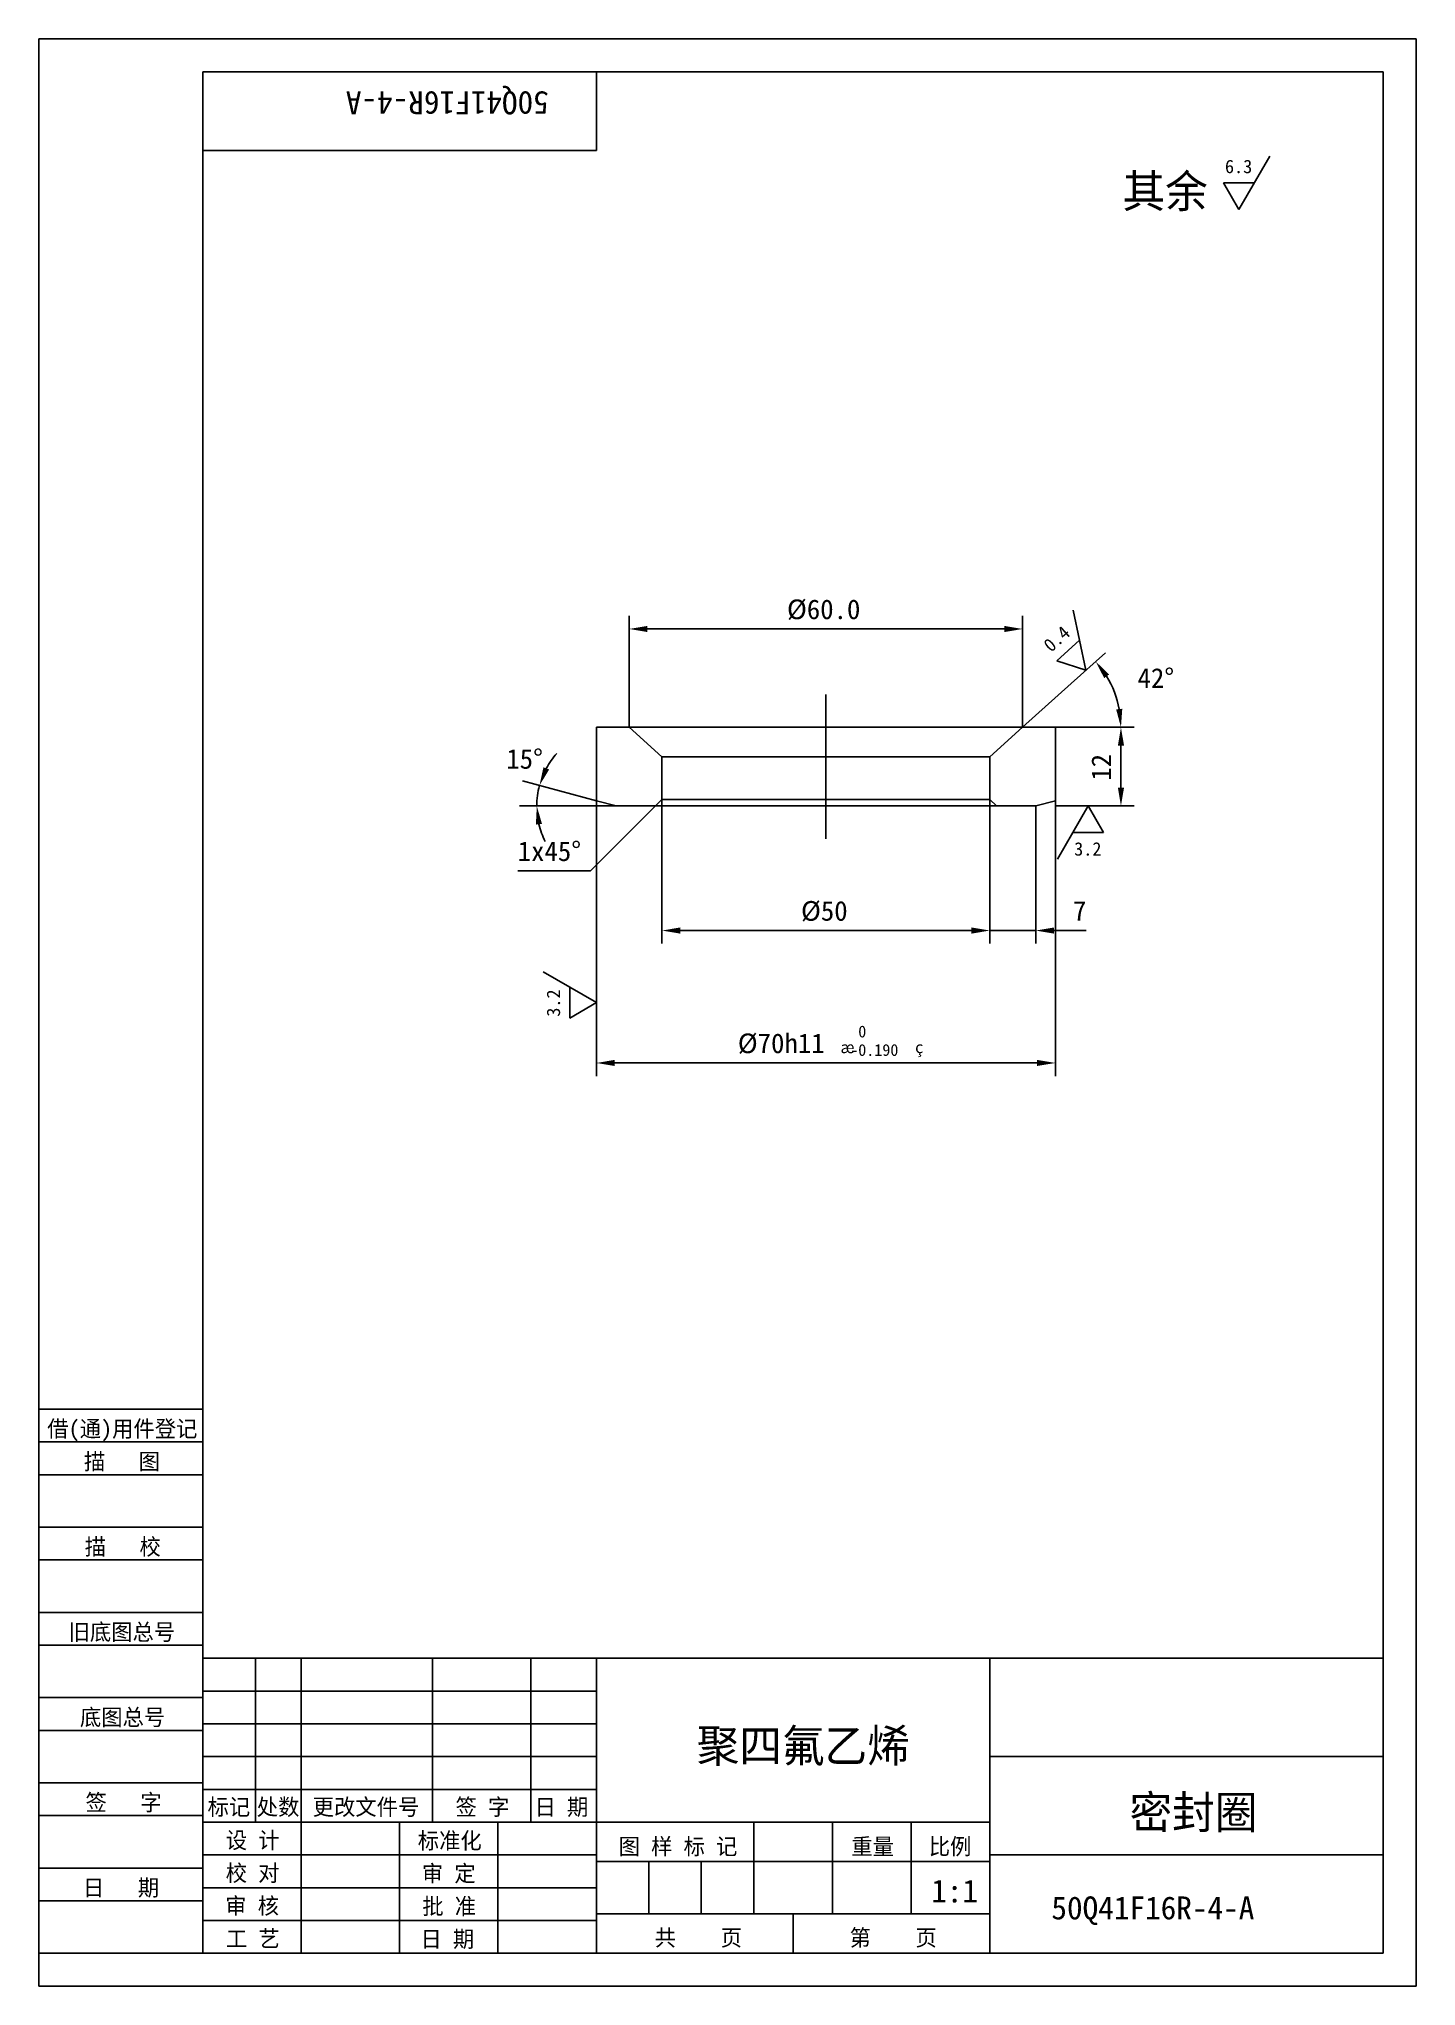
# Model space of a CAD drawing. Header units: metres. Extents: x 0 to 210, y 0 to 297.
import ezdxf

# ---------------------------------------------------------------- set-up
doc = ezdxf.new("R2010")
doc.units = ezdxf.units.M
for name, color, linetype in [('C', 6, 'Continuous'), ('D', 1, 'Continuous'), ('FL', 5, 'Continuous'), ('T', 7, 'Continuous'), ('TL', 4, 'Continuous')]:
    doc.layers.add(name, color=color, linetype=linetype)

# ---------------------------------------------------------------- blocks, each defined once
blk = doc.blocks.new('TUKUN4')
at = {"layer": 'FL'}
for p, q in [((0, 297), (0, 0)), ((210, 297), (0, 297)), ((210, 0), (210, 297)), ((0, 78), (25, 78)), ((0, 70), (25, 70)), ((0, 65), (25, 65)), ((0, 57), (25, 57)), ((0, 52), (25, 52)), ((33, 25), (33, 50)), ((40, 5), (40, 50)), ((60, 25), (60, 50)), ((75, 25), (75, 50)), ((25, 45), (85, 45)), ((0, 44), (25, 44)), ((0, 39), (25, 39)), ((25, 40), (85, 40)), ((25, 35), (85, 35)), ((0, 31), (25, 31)), ((25, 30), (85, 30)), ((0, 26), (25, 26)), ((70, 5), (70, 25)), ((0, 18), (25, 18)), ((25, 20), (85, 20)), ((25, 15), (85, 15)), ((0, 13), (25, 13)), ((25, 10), (85, 10)), ((0, 0), (210, 0))]:
    blk.add_line(p, q, dxfattribs=at)
at = {"layer": 'TL'}
for p, q in [((25, 5), (25, 292)), ((205, 292), (25, 292)), ((85, 292), (85, 280)), ((205, 5), (205, 292)), ((85, 280), (25, 280)), ((0, 88), (25, 88)), ((0, 83), (25, 83)), ((205, 50), (25, 50)), ((85, 5), (85, 50)), ((145, 5), (145, 50)), ((205, 35), (145, 35)), ((145, 25), (25, 25)), ((55, 5), (55, 25)), ((109, 11), (109, 25)), ((121, 11), (121, 25)), ((133, 11), (133, 25)), ((85, 19), (145, 19)), ((93, 11), (93, 19)), ((101, 11), (101, 19)), ((205, 20), (145, 20)), ((145, 11), (85, 11)), ((115, 5), (115, 11)), ((0, 5), (205, 5))]:
    blk.add_line(p, q, dxfattribs=at)
at = {"layer": 'T'}
for s, p in [('借(通)用件登记', (1.26, 83.76)), ('描   图', (6.86, 78.76)), ('描   校', (6.98, 65.76)), ('旧底图总号', (4.52, 52.76)), ('底图总号', (6.25, 39.76)), ('签   字', (7.1, 26.76)), ('标记', (25.71, 26.07)), ('处数', (33.22, 26.07)), ('更改文件号', (41.75, 26.07)), ('签 字', (63.53, 26.07)), ('日 期', (75.57, 26.07)), ('设 计', (28.5, 20.99)), ('标准化', (57.77, 20.93)), ('图 样 标 记', (88.4, 20.04)), ('重量', (123.88, 20.04)), ('比例', (135.7, 20.04)), ('校 对', (28.48, 15.99)), ('审 定', (58.39, 15.93)), ('日   期', (6.72, 13.76)), ('审 核', (28.41, 10.99)), ('批 准', (58.46, 10.93)), ('共    页', (93.91, 6.13)), ('第    页', (123.62, 6.13)), ('工 艺', (28.52, 5.99)), ('日 期', (58.18, 5.93))]:
    blk.add_text(s, height=2.5, dxfattribs=at).set_placement(p)

msp = doc.modelspace()

# ---------------------------------------------------------------- linework, layer by layer
at = {"layer": 'C'}
msp.add_line((120, 197), (120, 175), dxfattribs=at)
msp.add_line((120, 197), (120, 175), dxfattribs=at)
at = {"layer": 'D'}
for p, q in [((187.68, 279.11), (183, 271)), ((183, 271), (180.66, 275.06)), ((180.66, 275.06), (185.34, 275.06)), ((90, 192), (90, 209)), ((150, 192), (150, 209)), ((157.71, 209.86), (159.66, 200.7)), ((92.8, 207), (147.2, 207)), ((155.21, 202.15), (158.69, 205.28)), ((159.66, 200.7), (155.21, 202.15)), ((157.43, 198.69), (162.63, 203.38)), ((150, 192), (157.43, 198.69)), ((155, 192), (167, 192)), ((165, 189.2), (165, 182.8)), ((85, 180.8), (73.74, 183.82)), ((88, 180), (73.27, 180)), ((94, 180), (84.1, 170.1)), ((85, 180.8), (85, 138.8)), ((95, 181), (95, 159)), ((145, 181), (145, 159)), ((145, 181), (145, 159)), ((152, 180), (152, 159)), ((155, 180.8), (155, 138.8)), ((155, 180), (167, 180)), ((155.32, 171.89), (160, 180)), ((160, 180), (162.34, 175.94)), ((162.34, 175.94), (157.66, 175.94)), ((84.1, 170.1), (73.01, 170.1)), ((84.1, 170.1), (84.1, 170.1)), ((97.8, 161), (142.2, 161)), ((142.2, 161), (139.4, 161)), ((145, 161), (152, 161)), ((154.8, 161), (157.6, 161)), ((157.6, 161), (159.69, 161)), ((76.89, 154.68), (85, 150)), ((80.94, 147.66), (80.94, 152.34)), ((85, 150), (80.94, 147.66)), ((87.8, 140.8), (152.2, 140.8))]:
    msp.add_line(p, q, dxfattribs=at)
for centre, radius, start, end in [((150, 192), 15, 10.71, 31.29), ((88, 180), 12.08, 138.37, 151.69), ((88, 180), 12.08, 165, 180), ((88, 180), 12.08, 193.31, 206.63)]:
    msp.add_arc(centre, radius, start, end, dxfattribs=at)
for points in [[(92.8, 207.47), (92.8, 206.53), (90, 207)], [(147.2, 207.47), (147.2, 206.53), (150, 207)], [(162.44, 199.51), (163.19, 200.07), (161.15, 202.04)], [(165.2, 194.83), (164.27, 194.74), (165, 192)], [(164.53, 189.2), (165.47, 189.2), (165, 192)], [(77.8, 185.56), (76.93, 185.9), (76.33, 183.13)], [(164.53, 182.8), (165.47, 182.8), (165, 180)], [(75.78, 177.16), (76.71, 177.27), (75.92, 180)], [(97.8, 161.47), (97.8, 160.53), (95, 161)], [(142.2, 161.47), (142.2, 160.53), (145, 161)], [(142.2, 161.47), (142.2, 160.53), (145, 161)], [(154.8, 161.47), (154.8, 160.53), (152, 161)], [(87.8, 141.27), (87.8, 140.34), (85, 140.8)], [(152.2, 141.27), (152.2, 140.34), (155, 140.8)]]:
    msp.add_solid(points, dxfattribs=at)
at = {"layer": 'TL'}
for points in [[(85, 192), (90, 192), (95, 187.5), (95, 181), (94, 180), (88, 180), (85, 180.8)], [(155, 192), (150, 192), (145, 187.5), (145, 181), (146, 180), (152, 180), (155, 180.8)]]:
    msp.add_lwpolyline(points, close=True, dxfattribs=at)
for points in [[(90, 192), (120, 192)], [(150, 192), (120, 192)], [(95, 187.5), (120, 187.5)], [(145, 187.5), (120, 187.5)], [(94, 180), (120, 180)], [(95, 181), (120, 181)], [(145, 181), (120, 181)], [(146, 180), (120, 180)]]:
    msp.add_lwpolyline(points, dxfattribs=at)

# ---------------------------------------------------------------- block references
at = {"layer": 'D'}
msp.add_blockref('TUKUN4', (0, 0), dxfattribs=at)

# ---------------------------------------------------------------- texts
for s, height, rotation, p in [('50Q41F16R-4-A', 3.5, 180, (77.75, 289)), ('0.4', 2.04, 42, (154.33, 203.35)), ('12', 3, 90, (163.5, 183.86)), ('3.2', 2.04, 90, (79.47, 147.86))]:
    msp.add_text(s, height=height, rotation=rotation, dxfattribs=at).set_placement(p)
for s, height, p in [('其余', 5, (165.24, 271.27)), ('6.3', 2.04, (180.86, 276.53)), ('%%c60.0', 3, (114.07, 208.5)), ('42%%d', 3, (167.53, 198.02)), ('15%%d', 3, (71.27, 185.68)), ('1x45%%d', 3, (73.01, 171.6)), ('3.2', 2.04, (157.86, 172.43)), ('%%c50', 3, (116.21, 162.5)), ('7', 3, (157.69, 162.5)), (' 0', 1.8, (123.71, 144.7)), ('%%c70h11', 3, (106.57, 142.3)), ('%%230', 1.8, (122.21, 142.3)), ('-0.190', 1.8, (123.71, 141.88)), ('%%231', 1.8, (133.61, 142.3)), ('聚四氟乙烯', 5, (100.3, 34.16)), ('密封圈', 5, (166.31, 24.01)), ('1:1', 3.5, (136.06, 12.75)), ('50Q41F16R-4-A', 3.5, (154.39, 10.17))]:
    msp.add_text(s, height=height, dxfattribs=at).set_placement(p)

doc.saveas('drawing.dxf')
